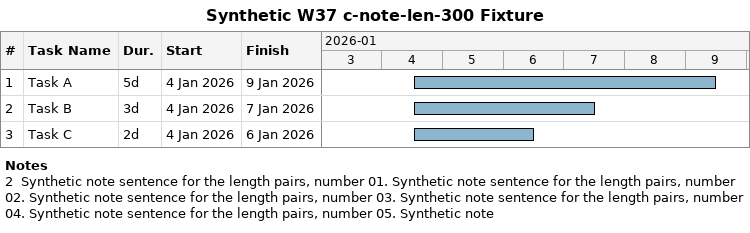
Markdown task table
Synthetic W37 c-note-len-300 Fixture

| ID | Task | Duration | Start | Finish |
|---|---|---|---|---|
| 1 | Task A | 5d | 2026-01-04 | 2026-01-09 |
| 2 | Task B | 3d | 2026-01-04 | 2026-01-07 |
| 3 | Task C | 2d | 2026-01-04 | 2026-01-06 |

Notes
- 2: Synthetic note sentence for the length pairs, number 01. Synthetic note sentence for the length pairs, number 02. Synthetic note sentence for the length pairs, number 03. Synthetic note sentence for the length pairs, number 04. Synthetic note sentence for the length pairs, number 05. Synthetic note
